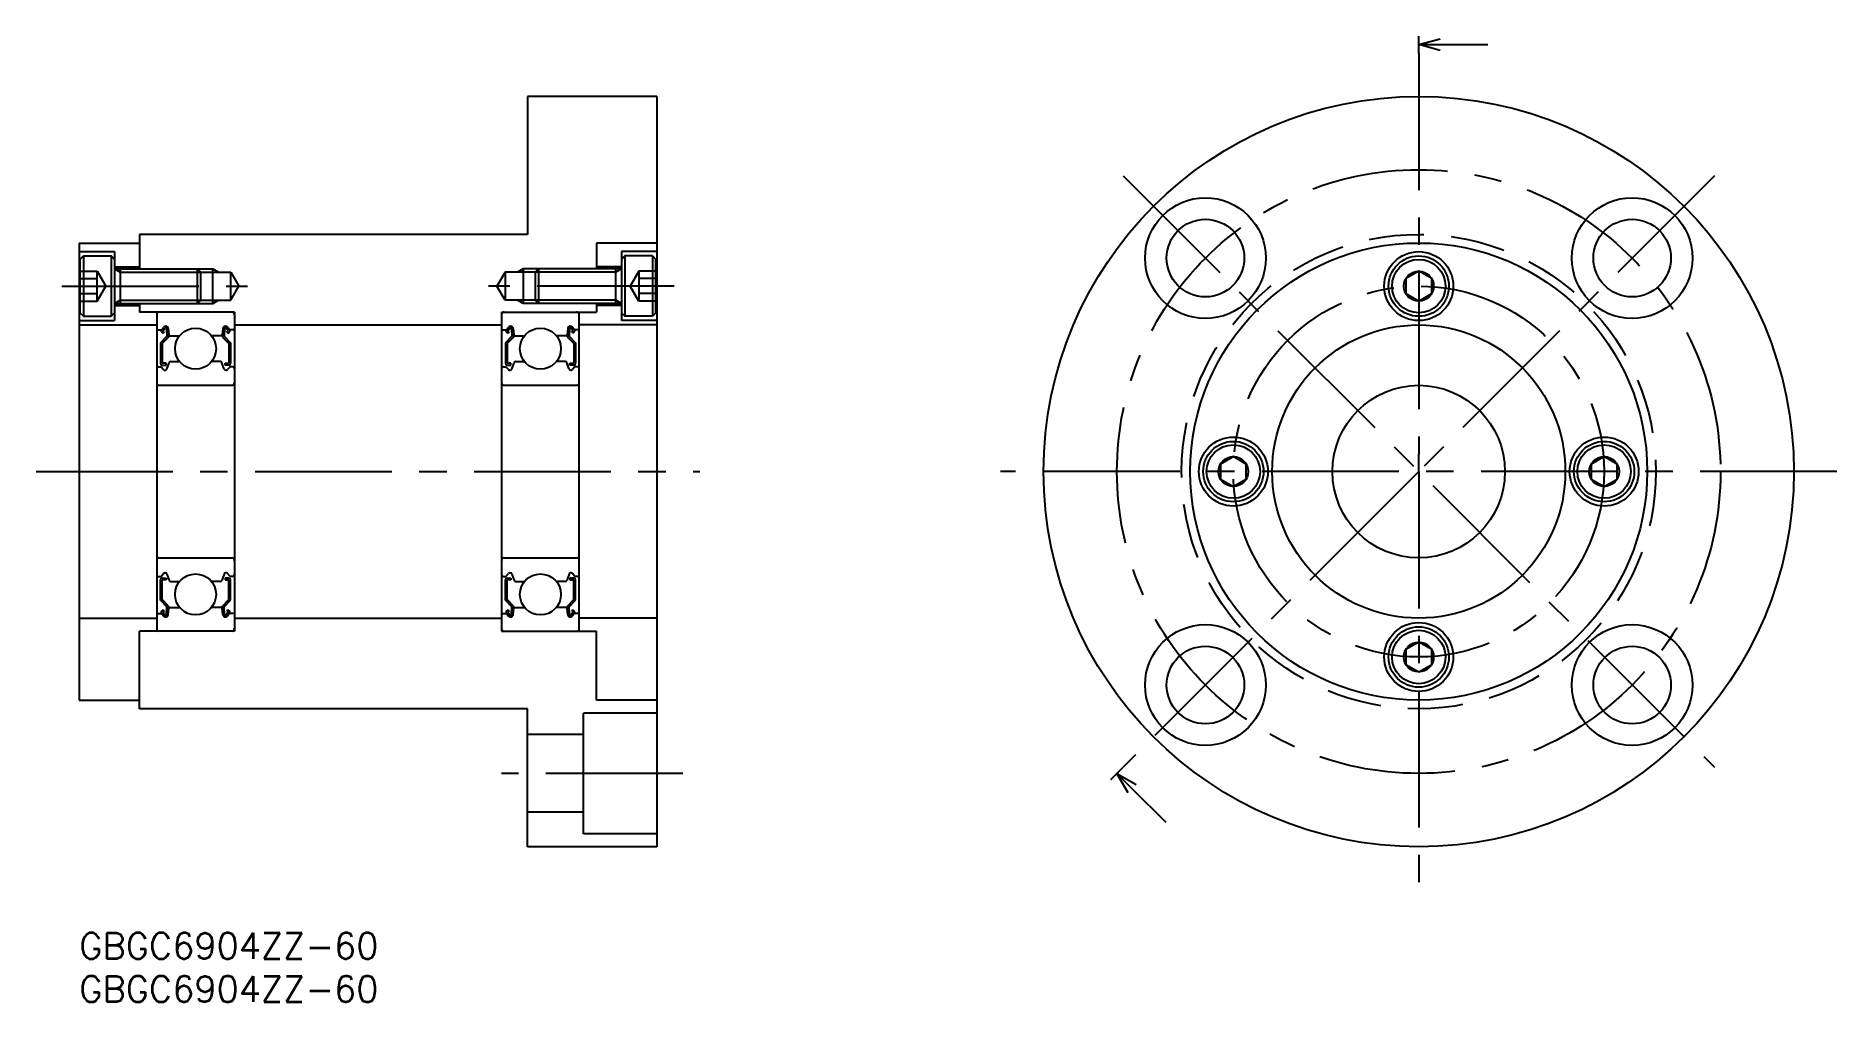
# Model space of a CAD drawing. Extents: x -5 to 204, y -8 to 104.
import ezdxf

# ---------------------------------------------------------------- set-up
doc = ezdxf.new("R2010")
doc.units = 0
doc.header["$LTSCALE"] = 0.5
doc.linetypes.add('CENTER', pattern=[50.8, 31.75, -6.35, 6.35, -6.35])
doc.linetypes.add('DASHED', pattern=[19.05, 12.7, -6.35])
doc.layers.get('0').update_dxf_attribs({"linetype": 'CONTINUOUS'})
for name, color, linetype in [('MSM_CENTER', 1, 'CENTER'), ('MSM_CONTINUOUS', 7, 'CONTINUOUS'), ('MSM_DASHED', 4, 'DASHED'), ('MSM_NARROW', 5, 'CONTINUOUS'), ('MSM_PART_NUMBER', 7, 'CONTINUOUS')]:
    doc.layers.add(name, color=color, linetype=linetype)
doc.styles.get("Standard").update_dxf_attribs({"font": 'txt.shx', "height": 3, "bigfont": 'bigfont.shx'})

# ---------------------------------------------------------------- blocks, each defined once
blk = doc.blocks.new('*U7')
at = {"layer": 'MSM_PART_NUMBER'}
blk.add_text('GBGC6904ZZ-60', height=3, dxfattribs=at).set_placement((0, -3))
blk = doc.blocks.new('*U8')
at = {"layer": 'MSM_PART_NUMBER'}
blk.add_text('GBGC6904ZZ-60', height=3, dxfattribs=at).set_placement((0, -8))
blk = doc.blocks.new('_OPEN30')
at = {"color": 0, "linetype": 'BYBLOCK'}
for p, q in [((-1, 0.268), (0, 0)), ((0, 0), (-1, -0.268)), ((0, 0), (-1, 0))]:
    blk.add_line(p, q, dxfattribs=at)
blk = doc.blocks.new('*U2')
at = {"color": 7, "linetype": 'CONTINUOUS'}
blk.add_lwpolyline([(595.34, 147.9), (600.84, 147.9)], dxfattribs=at)
at = {"color": 7, "linetype": 'CONTINUOUS', "xscale": 2.5, "yscale": 2.5, "zscale": 2.5, "rotation": 180}
blk.add_blockref('_OPEN30', (592.84, 147.9), dxfattribs=at)
blk = doc.blocks.new('*U1')
at = {"color": 7, "linetype": 'CONTINUOUS'}
blk.add_lwpolyline([(595.34, 94.1), (600.84, 94.1)], dxfattribs=at)
at = {"color": 7, "linetype": 'CONTINUOUS', "xscale": 2.5, "yscale": 2.5, "zscale": 2.5, "rotation": 180}
blk.add_blockref('_OPEN30', (592.84, 94.1), dxfattribs=at)

msp = doc.modelspace()

# ---------------------------------------------------------------- linework, layer by layer
at = {"layer": 'MSM_CENTER'}
for p, q in [((155.36, 102), (155.36, 55.5)), ((121.07, 87.79), (189.66, 19.21)), ((189.66, 87.79), (155.36, 53.5)), ((-2, 75), (19.54, 75)), ((69, 75), (47.46, 75)), ((-5, 53.5), (72, 53.5)), ((203.86, 53.5), (106.86, 53.5)), ((155.36, 53.5), (155.36, 5)), ((153.95, 52.09), (121.07, 19.21)), ((70, 18.5), (49, 18.5))]:
    msp.add_line(p, q, dxfattribs=at)
for radius in [35, 21.5]:
    msp.add_circle((155.36, 53.5), radius, dxfattribs=at)
at = {"layer": 'MSM_CONTINUOUS'}
for p, q in [((155.36, 102), (155.36, 104)), ((52, 97), (52, 81)), ((67, 97), (52, 97)), ((67, 97), (67, 10)), ((0, 80), (0, 27)), ((0, 80), (7, 80)), ((52, 81), (7, 81)), ((7, 81), (7, 77)), ((67, 80), (60, 80)), ((60, 80), (60, 77)), ((0, 79), (4.1, 79)), ((0.1, 78.1), (0.5, 78.5)), ((0.1, 78.1), (0.1, 71.9)), ((0.5, 78.5), (3.7, 78.5)), ((0.5, 78.5), (0.5, 71.5)), ((4.1, 78.1), (3.7, 78.5)), ((3.7, 78.5), (3.7, 71.5)), ((4.1, 79), (4.1, 71)), ((67, 79), (62.9, 79)), ((62.9, 79), (62.9, 71)), ((63.3, 78.5), (62.9, 78.1)), ((66.5, 78.5), (63.3, 78.5)), ((63.3, 78.5), (63.3, 71.5)), ((66.5, 78.5), (66.9, 78.1)), ((66.5, 78.5), (66.5, 71.5)), ((66.9, 71.9), (66.9, 78.1)), ((4.1, 77.25), (7, 77.25)), ((4.1, 77), (13.72, 77)), ((4.76, 77), (4.76, 73)), ((13.72, 73), (13.72, 77)), ((14.1, 76.62), (13.72, 77)), ((14.1, 76.62), (17.6, 76.62)), ((14.1, 73.38), (14.1, 76.62)), ((15.5, 73), (15.5, 77)), ((17.6, 73.38), (17.6, 76.62)), ((17.6, 76.62), (18.54, 75)), ((49.4, 76.62), (48.46, 75)), ((52.9, 76.62), (49.4, 76.62)), ((49.4, 76.62), (49.4, 73.38)), ((51.5, 77), (51.5, 73)), ((53.28, 77), (52.9, 76.62)), ((52.9, 76.62), (52.9, 73.38)), ((53.28, 77), (53.28, 73)), ((62.9, 77), (53.28, 77)), ((62.9, 77.25), (60, 77.25)), ((62.24, 73), (62.24, 77)), ((155.36, 76.73), (153.86, 75.87)), ((153.86, 75.87), (153.86, 74.13)), ((156.86, 75.87), (155.36, 76.73)), ((156.86, 74.13), (156.86, 75.87)), ((13.72, 73), (14.1, 73.38)), ((14.1, 73.38), (17.6, 73.38)), ((17.6, 73.38), (18.54, 75)), ((49.4, 73.38), (48.46, 75)), ((52.9, 73.38), (49.4, 73.38)), ((52.9, 73.38), (53.28, 73)), ((153.86, 74.13), (155.36, 73.27)), ((155.36, 73.27), (156.86, 74.13)), ((0.5, 71.5), (0.1, 71.9)), ((0.5, 71.5), (3.7, 71.5)), ((3.7, 71.5), (4.1, 71.9)), ((4.1, 73), (13.72, 73)), ((4.1, 72.75), (7, 72.75)), ((7, 73), (7, 72)), ((18, 72), (7, 72)), ((9, 72), (9, 35)), ((18, 72), (18, 35)), ((49, 72), (60, 72)), ((49, 72), (49, 35)), ((62.9, 73), (53.28, 73)), ((58, 35), (58, 72)), ((60, 73), (60, 72)), ((62.9, 72.75), (60, 72.75)), ((62.9, 71.9), (63.3, 71.5)), ((66.5, 71.5), (63.3, 71.5)), ((66.9, 71.9), (66.5, 71.5)), ((0, 71), (4.1, 71)), ((0, 70.5), (9, 70.5)), ((9.1, 69.95), (9.56, 69.95)), ((10.18, 69.18), (9.43, 68.43)), ((9.56, 69.95), (9.81, 70.25)), ((9.74, 69.54), (9.58, 69.67)), ((10.38, 69.1), (9.63, 68.35)), ((9.71, 69.82), (9.96, 70.12)), ((9.87, 69.69), (9.71, 69.82)), ((9.74, 69.54), (9.87, 69.69)), ((10.14, 70.06), (10.18, 69.18)), ((10.34, 70.08), (10.4, 69.34)), ((10.38, 69.57), (10.38, 69.1)), ((10.5, 69.25), (11.65, 69.25)), ((16.5, 69.25), (15.35, 69.25)), ((16.66, 70.08), (16.6, 69.34)), ((16.62, 69.57), (16.62, 69.1)), ((16.62, 69.1), (17.37, 68.35)), ((16.86, 70.06), (16.82, 69.18)), ((16.82, 69.18), (17.57, 68.43)), ((17.29, 69.82), (17.04, 70.12)), ((17.13, 69.69), (17.29, 69.82)), ((17.26, 69.54), (17.13, 69.69)), ((17.44, 69.95), (17.19, 70.25)), ((17.26, 69.54), (17.42, 69.67)), ((17.9, 69.95), (17.44, 69.95)), ((18, 70.5), (49, 70.5)), ((49.1, 69.95), (49.56, 69.95)), ((50.18, 69.18), (49.43, 68.43)), ((49.56, 69.95), (49.81, 70.25)), ((49.74, 69.54), (49.58, 69.67)), ((50.38, 69.1), (49.63, 68.35)), ((49.71, 69.82), (49.96, 70.12)), ((49.87, 69.69), (49.71, 69.82)), ((49.74, 69.54), (49.87, 69.69)), ((50.14, 70.06), (50.18, 69.18)), ((50.34, 70.08), (50.4, 69.34)), ((50.38, 69.57), (50.38, 69.1)), ((50.5, 69.25), (51.65, 69.25)), ((56.5, 69.25), (55.35, 69.25)), ((56.66, 70.08), (56.6, 69.34)), ((56.62, 69.57), (56.62, 69.1)), ((56.62, 69.1), (57.37, 68.35)), ((56.86, 70.06), (56.82, 69.18)), ((56.82, 69.18), (57.57, 68.43)), ((57.29, 69.82), (57.04, 70.12)), ((57.13, 69.69), (57.29, 69.82)), ((57.26, 69.54), (57.13, 69.69)), ((57.44, 69.95), (57.19, 70.25)), ((57.26, 69.54), (57.42, 69.67)), ((57.9, 69.95), (57.44, 69.95)), ((67, 70.5), (58, 70.5)), ((67, 71), (62.9, 71)), ((9.43, 68.43), (9.43, 66.05)), ((9.63, 68.35), (9.63, 66.05)), ((17.37, 68.35), (17.37, 66.05)), ((17.57, 68.43), (17.57, 66.05)), ((49.43, 68.43), (49.43, 66.05)), ((49.63, 68.35), (49.63, 66.05)), ((57.37, 68.35), (57.37, 66.05)), ((57.57, 68.43), (57.57, 66.05)), ((9.2, 65.65), (9.5, 65.65)), ((9.5, 65.65), (9.78, 65.32)), ((10.08, 66.05), (9.63, 66.05)), ((9.63, 65.85), (10.08, 65.85)), ((9.93, 65.25), (9.99, 65.25)), ((10.08, 65.85), (10.08, 66.05)), ((10.18, 65.38), (10.45, 66.12)), ((10.64, 66.25), (11.65, 66.25)), ((16.36, 66.25), (15.35, 66.25)), ((16.82, 65.38), (16.55, 66.12)), ((16.92, 65.85), (16.92, 66.05)), ((16.92, 66.05), (17.37, 66.05)), ((17.37, 65.85), (16.92, 65.85)), ((17.07, 65.25), (17.01, 65.25)), ((17.5, 65.65), (17.22, 65.32)), ((17.8, 65.65), (17.5, 65.65)), ((49.2, 65.65), (49.5, 65.65)), ((49.5, 65.65), (49.78, 65.32)), ((50.08, 66.05), (49.63, 66.05)), ((49.63, 65.85), (50.08, 65.85)), ((49.93, 65.25), (49.99, 65.25)), ((50.08, 65.85), (50.08, 66.05)), ((50.18, 65.38), (50.45, 66.12)), ((50.64, 66.25), (51.65, 66.25)), ((56.36, 66.25), (55.35, 66.25)), ((56.82, 65.38), (56.55, 66.12)), ((56.92, 65.85), (56.92, 66.05)), ((56.92, 66.05), (57.37, 66.05)), ((57.37, 65.85), (56.92, 65.85)), ((57.07, 65.25), (57.01, 65.25)), ((57.5, 65.65), (57.22, 65.32)), ((57.8, 65.65), (57.5, 65.65)), ((9.3, 63.5), (17.7, 63.5)), ((49.3, 63.5), (57.7, 63.5)), ((133.86, 55.23), (132.36, 54.37)), ((132.36, 54.37), (132.36, 52.63)), ((135.36, 54.37), (133.86, 55.23)), ((135.36, 52.63), (135.36, 54.37)), ((155.36, 53.5), (155.36, 55.5)), ((176.86, 55.23), (175.36, 54.37)), ((175.36, 54.37), (175.36, 52.63)), ((178.36, 54.37), (176.86, 55.23)), ((178.36, 52.63), (178.36, 54.37)), ((132.36, 52.63), (133.86, 51.77)), ((133.86, 51.77), (135.36, 52.63)), ((153.95, 52.09), (155.36, 53.5)), ((175.36, 52.63), (176.86, 51.77)), ((176.86, 51.77), (178.36, 52.63)), ((9.3, 43.5), (17.7, 43.5)), ((49.3, 43.5), (57.7, 43.5)), ((9.2, 41.35), (9.5, 41.35)), ((9.43, 38.57), (9.43, 40.95)), ((9.5, 41.35), (9.78, 41.68)), ((9.63, 41.15), (10.08, 41.15)), ((10.08, 40.95), (9.63, 40.95)), ((9.63, 38.65), (9.63, 40.95)), ((9.93, 41.75), (9.99, 41.75)), ((10.08, 41.15), (10.08, 40.95)), ((10.18, 41.62), (10.45, 40.88)), ((10.64, 40.75), (11.65, 40.75)), ((16.36, 40.75), (15.35, 40.75)), ((16.82, 41.62), (16.55, 40.88)), ((17.37, 41.15), (16.92, 41.15)), ((16.92, 41.15), (16.92, 40.95)), ((16.92, 40.95), (17.37, 40.95)), ((17.07, 41.75), (17.01, 41.75)), ((17.5, 41.35), (17.22, 41.68)), ((17.37, 38.65), (17.37, 40.95)), ((17.8, 41.35), (17.5, 41.35)), ((17.57, 38.57), (17.57, 40.95)), ((49.2, 41.35), (49.5, 41.35)), ((49.43, 38.57), (49.43, 40.95)), ((49.5, 41.35), (49.78, 41.68)), ((49.63, 41.15), (50.08, 41.15)), ((50.08, 40.95), (49.63, 40.95)), ((49.63, 38.65), (49.63, 40.95)), ((49.93, 41.75), (49.99, 41.75)), ((50.08, 41.15), (50.08, 40.95)), ((50.18, 41.62), (50.45, 40.88)), ((50.64, 40.75), (51.65, 40.75)), ((56.36, 40.75), (55.35, 40.75)), ((56.82, 41.62), (56.55, 40.88)), ((57.37, 41.15), (56.92, 41.15)), ((56.92, 41.15), (56.92, 40.95)), ((56.92, 40.95), (57.37, 40.95)), ((57.07, 41.75), (57.01, 41.75)), ((57.5, 41.35), (57.22, 41.68)), ((57.37, 38.65), (57.37, 40.95)), ((57.8, 41.35), (57.5, 41.35)), ((57.57, 38.57), (57.57, 40.95)), ((10.18, 37.82), (9.43, 38.57)), ((10.38, 37.9), (9.63, 38.65)), ((10.14, 36.94), (10.18, 37.82)), ((10.34, 36.92), (10.4, 37.66)), ((10.38, 37.43), (10.38, 37.9)), ((10.5, 37.75), (11.65, 37.75)), ((16.5, 37.75), (15.35, 37.75)), ((16.66, 36.92), (16.6, 37.66)), ((16.62, 37.9), (17.37, 38.65)), ((16.62, 37.43), (16.62, 37.9)), ((16.82, 37.82), (17.57, 38.57)), ((16.86, 36.94), (16.82, 37.82)), ((50.18, 37.82), (49.43, 38.57)), ((50.38, 37.9), (49.63, 38.65)), ((50.14, 36.94), (50.18, 37.82)), ((50.34, 36.92), (50.4, 37.66)), ((50.38, 37.43), (50.38, 37.9)), ((50.5, 37.75), (51.65, 37.75)), ((56.5, 37.75), (55.35, 37.75)), ((56.66, 36.92), (56.6, 37.66)), ((56.62, 37.9), (57.37, 38.65)), ((56.62, 37.43), (56.62, 37.9)), ((56.82, 37.82), (57.57, 38.57)), ((56.86, 36.94), (56.82, 37.82)), ((0, 36.5), (9, 36.5)), ((9.1, 37.05), (9.56, 37.05)), ((9.56, 37.05), (9.81, 36.75)), ((9.74, 37.46), (9.58, 37.33)), ((9.87, 37.31), (9.71, 37.18)), ((9.71, 37.18), (9.96, 36.88)), ((9.74, 37.46), (9.87, 37.31)), ((17.29, 37.18), (17.04, 36.88)), ((17.26, 37.46), (17.13, 37.31)), ((17.13, 37.31), (17.29, 37.18)), ((17.44, 37.05), (17.19, 36.75)), ((17.26, 37.46), (17.42, 37.33)), ((17.9, 37.05), (17.44, 37.05)), ((18, 36.5), (49, 36.5)), ((49.1, 37.05), (49.56, 37.05)), ((49.56, 37.05), (49.81, 36.75)), ((49.74, 37.46), (49.58, 37.33)), ((49.87, 37.31), (49.71, 37.18)), ((49.71, 37.18), (49.96, 36.88)), ((49.74, 37.46), (49.87, 37.31)), ((57.29, 37.18), (57.04, 36.88)), ((57.26, 37.46), (57.13, 37.31)), ((57.13, 37.31), (57.29, 37.18)), ((57.44, 37.05), (57.19, 36.75)), ((57.26, 37.46), (57.42, 37.33)), ((57.9, 37.05), (57.44, 37.05)), ((67, 36.5), (58, 36.5)), ((18, 35), (7, 35)), ((7, 26), (7, 35)), ((49, 35), (60, 35)), ((60, 27), (60, 35)), ((155.36, 33.73), (153.86, 32.87)), ((156.86, 32.87), (155.36, 33.73)), ((153.86, 32.87), (153.86, 31.13)), ((156.86, 31.13), (156.86, 32.87)), ((153.86, 31.13), (155.36, 30.27)), ((155.36, 30.27), (156.86, 31.13)), ((0, 27), (7, 27)), ((52, 26), (7, 26)), ((52, 10), (52, 26)), ((67, 25.5), (58.5, 25.5)), ((58.5, 11.5), (58.5, 25.5)), ((67, 27), (60, 27)), ((58.5, 23), (52, 23)), ((119.66, 17.79), (121.07, 19.21)), ((58.5, 14), (52, 14)), ((67, 11.5), (58.5, 11.5)), ((67, 10), (52, 10))]:
    msp.add_line(p, q, dxfattribs=at)
for centre, radius in [((155.36, 53.5), 43.5), ((130.62, 78.25), 7), ((180.11, 78.25), 7), ((130.62, 78.25), 4.5), ((180.11, 78.25), 4.5), ((155.36, 53.5), 26.5), ((155.36, 75), 4), ((155.36, 75), 3.5), ((155.36, 75), 3.1), ((155.36, 75), 1.73), ((13.5, 67.75), 2.38), ((53.5, 67.75), 2.38), ((155.36, 53.5), 17), ((155.36, 53.5), 10), ((133.86, 53.5), 4), ((133.86, 53.5), 3.5), ((133.86, 53.5), 3.1), ((176.86, 53.5), 4), ((176.86, 53.5), 3.5), ((176.86, 53.5), 3.1), ((133.86, 53.5), 1.73), ((176.86, 53.5), 1.73), ((13.5, 39.25), 2.38), ((53.5, 39.25), 2.38), ((130.62, 28.75), 7), ((155.36, 32), 4), ((180.11, 28.75), 7), ((155.36, 32), 3.5), ((155.36, 32), 3.1), ((155.36, 32), 1.73), ((130.62, 28.75), 4.5), ((180.11, 28.75), 4.5)]:
    msp.add_circle(centre, radius, dxfattribs=at)
for centre, radius, start, end in [((9.3, 71.7), 0.3, 90, 180), ((17.7, 71.7), 0.3, 0, 90), ((49.3, 71.7), 0.3, 90, 180), ((57.7, 71.7), 0.3, 0, 90), ((9.1, 70.05), 0.1, 180, 270), ((9.71, 69.82), 0.2, 140.001, 230.0801), ((10.04, 70.05), 0.3, 4.9967, 140.001), ((10.04, 70.06), 0.1, 2.8199, 140.0012), ((10.5, 69.35), 0.1, 184.9967, 269.9995), ((16.5, 69.35), 0.1, 270.0005, 355.0033), ((16.96, 70.05), 0.3, 39.999, 175.0033), ((16.96, 70.06), 0.1, 39.9988, 177.1801), ((17.29, 69.82), 0.2, 309.9199, 39.999), ((17.9, 70.05), 0.1, 270, 0), ((49.1, 70.05), 0.1, 180, 270), ((49.71, 69.82), 0.2, 140.001, 230.0801), ((50.04, 70.05), 0.3, 4.9967, 140.001), ((50.04, 70.06), 0.1, 2.8199, 140.0012), ((50.5, 69.35), 0.1, 184.9967, 269.9995), ((56.5, 69.35), 0.1, 270.0005, 355.0033), ((56.96, 70.05), 0.3, 39.999, 175.0033), ((56.96, 70.06), 0.1, 39.9988, 177.1801), ((57.29, 69.82), 0.2, 309.9199, 39.999), ((57.9, 70.05), 0.1, 270, 0), ((9.2, 65.45), 0.2, 90, 180), ((9.63, 66.05), 0.2, 180, 270), ((9.93, 65.45), 0.2, 219.9921, 270), ((9.99, 65.45), 0.2, 270, 339.9919), ((10.64, 66.05), 0.2, 90, 159.9919), ((16.36, 66.05), 0.2, 20.0081, 90), ((17.01, 65.45), 0.2, 200.0081, 270), ((17.07, 65.45), 0.2, 270, 320.0079), ((17.37, 66.05), 0.2, 270, 0), ((17.8, 65.45), 0.2, 0, 90), ((49.2, 65.45), 0.2, 90, 180), ((49.63, 66.05), 0.2, 180, 270), ((49.93, 65.45), 0.2, 219.9921, 270), ((49.99, 65.45), 0.2, 270, 339.9919), ((50.64, 66.05), 0.2, 90, 159.9919), ((56.36, 66.05), 0.2, 20.0081, 90), ((57.01, 65.45), 0.2, 200.0081, 270), ((57.07, 65.45), 0.2, 270, 320.0079), ((57.37, 66.05), 0.2, 270, 0), ((57.8, 65.45), 0.2, 0, 90), ((9.3, 63.8), 0.3, 180, 270), ((17.7, 63.8), 0.3, 270, 0), ((49.3, 63.8), 0.3, 180, 270), ((57.7, 63.8), 0.3, 270, 0), ((9.3, 43.2), 0.3, 90, 180), ((17.7, 43.2), 0.3, 0, 90), ((49.3, 43.2), 0.3, 90, 180), ((57.7, 43.2), 0.3, 0, 90), ((9.2, 41.55), 0.2, 180, 270), ((9.63, 40.95), 0.2, 90, 180), ((9.93, 41.55), 0.2, 90, 140.0079), ((9.99, 41.55), 0.2, 20.0081, 90), ((10.64, 40.95), 0.2, 200.0081, 270), ((16.36, 40.95), 0.2, 270, 339.9919), ((17.01, 41.55), 0.2, 90, 159.9919), ((17.07, 41.55), 0.2, 39.9921, 90), ((17.37, 40.95), 0.2, 0, 90), ((17.8, 41.55), 0.2, 270, 0), ((49.2, 41.55), 0.2, 180, 270), ((49.63, 40.95), 0.2, 90, 180), ((49.93, 41.55), 0.2, 90, 140.0079), ((49.99, 41.55), 0.2, 20.0081, 90), ((50.64, 40.95), 0.2, 200.0081, 270), ((56.36, 40.95), 0.2, 270, 339.9919), ((57.01, 41.55), 0.2, 90, 159.9919), ((57.07, 41.55), 0.2, 39.9921, 90), ((57.37, 40.95), 0.2, 0, 90), ((57.8, 41.55), 0.2, 270, 0), ((10.5, 37.65), 0.1, 90.0005, 175.0033), ((16.5, 37.65), 0.1, 4.9967, 89.9995), ((50.5, 37.65), 0.1, 90.0005, 175.0033), ((56.5, 37.65), 0.1, 4.9967, 89.9995), ((9.1, 36.95), 0.1, 90, 180), ((9.71, 37.18), 0.2, 129.9199, 219.999), ((10.04, 36.95), 0.3, 219.999, 355.0033), ((10.04, 36.94), 0.1, 219.9988, 357.1801), ((16.96, 36.95), 0.3, 184.9967, 320.001), ((16.96, 36.94), 0.1, 182.8199, 320.0012), ((17.29, 37.18), 0.2, 320.001, 50.0801), ((17.9, 36.95), 0.1, 0, 90), ((49.1, 36.95), 0.1, 90, 180), ((49.71, 37.18), 0.2, 129.9199, 219.999), ((50.04, 36.95), 0.3, 219.999, 355.0033), ((50.04, 36.94), 0.1, 219.9988, 357.1801), ((56.96, 36.95), 0.3, 184.9967, 320.001), ((56.96, 36.94), 0.1, 182.8199, 320.0012), ((57.29, 37.18), 0.2, 320.001, 50.0801), ((57.9, 36.95), 0.1, 0, 90), ((9.3, 35.3), 0.3, 180, 270), ((17.7, 35.3), 0.3, 270, 0), ((49.3, 35.3), 0.3, 180, 270), ((57.7, 35.3), 0.3, 270, 0)]:
    msp.add_arc(centre, radius, start, end, dxfattribs=at)
at = {"layer": 'MSM_DASHED'}
for p, q in [((0.1, 76.73), (2.1, 76.73)), ((0.1, 75.87), (2.1, 75.87)), ((2.1, 76.73), (3.1, 75)), ((2.1, 73.27), (2.1, 76.73)), ((64.9, 76.73), (63.9, 75)), ((66.9, 76.73), (64.9, 76.73)), ((64.9, 76.73), (64.9, 73.27)), ((66.9, 75.87), (64.9, 75.87)), ((0.1, 74.13), (2.1, 74.13)), ((0.1, 73.27), (2.1, 73.27)), ((2.1, 73.27), (3.1, 75)), ((64.9, 73.27), (63.9, 75)), ((66.9, 74.13), (64.9, 74.13)), ((66.9, 73.27), (64.9, 73.27))]:
    msp.add_line(p, q, dxfattribs=at)
msp.add_circle((155.36, 53.5), 27.5, dxfattribs=at)
at = {"layer": 'MSM_NARROW'}
for p, q in [((4.1, 77), (4.76, 76.62)), ((4.76, 76.62), (14.1, 76.62)), ((13.72, 77), (15.5, 77)), ((15.5, 77), (16.16, 76.62)), ((51.5, 77), (50.84, 76.62)), ((53.28, 77), (51.5, 77)), ((62.24, 76.62), (52.9, 76.62)), ((62.9, 77), (62.24, 76.62)), ((4.1, 73), (4.76, 73.38)), ((4.76, 73.38), (14.1, 73.38)), ((15.5, 73), (16.16, 73.38)), ((51.5, 73), (50.84, 73.38)), ((62.24, 73.38), (52.9, 73.38)), ((62.9, 73), (62.24, 73.38)), ((13.72, 73), (15.5, 73)), ((53.28, 73), (51.5, 73))]:
    msp.add_line(p, q, dxfattribs=at)

# ---------------------------------------------------------------- block references
at = {"layer": 'MSM_CONTINUOUS'}
for name, p in [('*U2', (-437.48, -44.9)), ('*U7', (0, 0)), ('*U8', (0, 0))]:
    msp.add_blockref(name, p, dxfattribs=at)
at = {"layer": 'MSM_CONTINUOUS', "rotation": 315}
msp.add_blockref('*U1', (-365.38, 371.16), dxfattribs=at)

doc.saveas('drawing.dxf')
